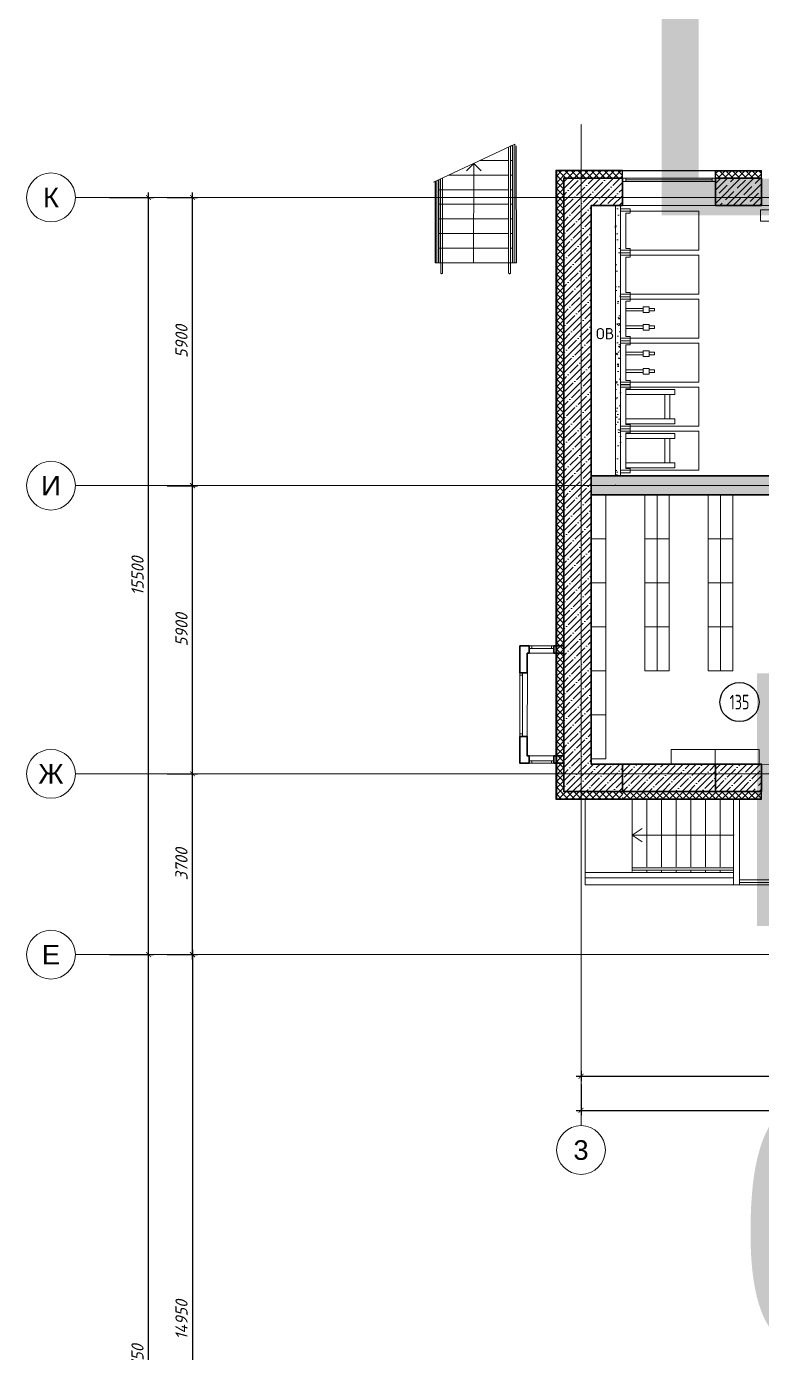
# Model space of a CAD drawing. Header units: millimetres. Extents: x 0 to 168960, y -92093 to 443706.
# Drawn here: x 844 to 15888, y 128510 to 155652 of the extents above; entities that cross this region are included whole.
import ezdxf
from ezdxf.enums import TextEntityAlignment as Align

# ---------------------------------------------------------------- set-up
doc = ezdxf.new("R2018")
doc.units = ezdxf.units.MM
doc.linetypes.add('осевая', pattern=[50.8, 31.75, -6.35, 6.35, -6.35])
for name, color, linetype, lineweight in [('_0', 7, 'Continuous', 15), ('АР_Названия помещений', 124, 'Continuous', 5), ('АР_Номер помещения', 1, 'Continuous', 25), ('АР_Окна БЛОК', 250, 'Continuous', 13), ('АР_Помещения_площадь', 19, 'Continuous', 9), ('Ограждение', 7, 'Continuous', 9)]:
    doc.layers.add(name, color=color, linetype=linetype, lineweight=lineweight)
doc.layers.add('АР_Сущ.Несущая стена', color=7, linetype='Continuous')
doc.styles.add('ISOCPEUR', font='isocpeur.ttf', dxfattribs={"height": 175})
doc.styles.add('PDF ISOCPEUR', font='isocpeur.ttf')
doc.styles.get("Standard").update_dxf_attribs({"font": 'arial.ttf'})
doc.styles.add('Текст_М100', font='GOST_Common Italic.ttf', dxfattribs={"height": 250})
doc.dimstyles.new('Размеры_М100', dxfattribs={"dimtxt": 250, "dimasz": 100, "dimexe": 100, "dimexo": 100, "dimgap": 100, "dimtad": 1, "dimrnd": 5, "dimtxsty": 'Текст_М100', "dimblk": 'ARCHTICK', "dimcen": 250, "dimdle": 100, "dimadec": 0, "dimazin": 2, "dimtfac": 1, "dimtmove": 1, "dimatfit": 3, "dimfxl": 1, "dimarcsym": 0})
pattern_1 = [(45, (-223293.5, 159181.56), (-134.70384, 134.70384), []), (45, (-223158.8, 159181.56), (-134.70384, 134.70384), [238.125, -47.625, 0, -47.625])]
pattern_2 = [(225, (78731.39, -118586.35), (67.35192, -67.35192), []), (315, (78731.39, -118586.35), (67.35192, 67.35192), [])]
pattern_3 = [(45, (-277895.3, 131023.24), (-134.70384, 134.70384), []), (45, (-277760.6, 131023.24), (-134.70384, 134.70384), [238.125, -47.625, 0, -47.625])]

# ---------------------------------------------------------------- blocks, each defined once
blk = doc.blocks.new('_ArchTick')
at = {"color": 8, "linetype": 'ByBlock', "const_width": 0.15}
blk.add_lwpolyline([(-0.5, -0.5), (0.5, 0.5)], dxfattribs=at)
blk = doc.blocks.new('*D16')
at = {"layer": '_0', "color": 8, "lineweight": -2, "ltscale": 100, "transparency": 16777216}
for p, q in [((3722, 140353), (4341, 140353)), ((4241, 136553), (4241, 140453)), ((3722, 136653), (4341, 136653))]:
    blk.add_line(p, q, dxfattribs=at)
at = {"layer": 'Defpoints', "color": 0, "ltscale": 100, "transparency": 16777216}
for p in [(3622, 140353), (4241, 140353), (3622, 136653)]:
    blk.add_point(p, dxfattribs=at)
at = {"layer": '_0', "color": 8, "lineweight": -2, "ltscale": 100, "transparency": 16777216, "xscale": 100, "yscale": 100, "zscale": 100}
for p, rotation in [((4241, 140353), 90), ((4241, 136653), 270)]:
    blk.add_blockref('_ArchTick', p, dxfattribs=dict(at, rotation=rotation))
at = {"layer": '_0', "color": 8, "ltscale": 100, "transparency": 16777216, "insert": (4015, 138503), "char_height": 250, "attachment_point": 5, "rotation": 90, "style": 'Текст_М100'}
blk.add_mtext('3700', dxfattribs=at)
blk = doc.blocks.new('*D17')
at = {"layer": '_0', "color": 8, "lineweight": -2, "ltscale": 100, "transparency": 16777216}
for p, q in [((4241, 140253), (4241, 146353)), ((3722, 146253), (4341, 146253)), ((3722, 140353), (4341, 140353))]:
    blk.add_line(p, q, dxfattribs=at)
at = {"layer": 'Defpoints', "color": 0, "ltscale": 100, "transparency": 16777216}
for p in [(3622, 146253), (4241, 146253), (3622, 140353)]:
    blk.add_point(p, dxfattribs=at)
at = {"layer": '_0', "color": 8, "lineweight": -2, "ltscale": 100, "transparency": 16777216, "xscale": 100, "yscale": 100, "zscale": 100}
for p, rotation in [((4241, 146253), 90), ((4241, 140353), 270)]:
    blk.add_blockref('_ArchTick', p, dxfattribs=dict(at, rotation=rotation))
at = {"layer": '_0', "color": 8, "ltscale": 100, "transparency": 16777216, "insert": (4016, 143303), "char_height": 250, "attachment_point": 5, "rotation": 90, "style": 'Текст_М100'}
blk.add_mtext('5900', dxfattribs=at)
blk = doc.blocks.new('*D18')
at = {"layer": '_0', "color": 8, "lineweight": -2, "ltscale": 100, "transparency": 16777216}
for p, q in [((3722, 152153), (4341, 152153)), ((4241, 146153), (4241, 152253)), ((3722, 146253), (4341, 146253))]:
    blk.add_line(p, q, dxfattribs=at)
at = {"layer": 'Defpoints', "color": 0, "ltscale": 100, "transparency": 16777216}
for p in [(3622, 152153), (4241, 152153), (3622, 146253)]:
    blk.add_point(p, dxfattribs=at)
at = {"layer": '_0', "color": 8, "lineweight": -2, "ltscale": 100, "transparency": 16777216, "xscale": 100, "yscale": 100, "zscale": 100}
for p, rotation in [((4241, 152153), 90), ((4241, 146253), 270)]:
    blk.add_blockref('_ArchTick', p, dxfattribs=dict(at, rotation=rotation))
at = {"layer": '_0', "color": 8, "ltscale": 100, "transparency": 16777216, "insert": (4016, 149203), "char_height": 250, "attachment_point": 5, "rotation": 90, "style": 'Текст_М100'}
blk.add_mtext('5900', dxfattribs=at)
blk = doc.blocks.new('*D19')
at = {"layer": '_0', "color": 8, "lineweight": -2, "ltscale": 100, "transparency": 16777216}
for p, q in [((2544, 136653), (3441, 136653)), ((3341, 119803), (3341, 136753)), ((2544, 119903), (3441, 119903))]:
    blk.add_line(p, q, dxfattribs=at)
at = {"layer": 'Defpoints', "color": 0, "ltscale": 100, "transparency": 16777216}
for p in [(2444, 136653), (3341, 136653), (2444, 119903)]:
    blk.add_point(p, dxfattribs=at)
at = {"layer": '_0', "color": 8, "lineweight": -2, "ltscale": 100, "transparency": 16777216, "xscale": 100, "yscale": 100, "zscale": 100}
for p, rotation in [((3341, 136653), 90), ((3341, 119903), 270)]:
    blk.add_blockref('_ArchTick', p, dxfattribs=dict(at, rotation=rotation))
at = {"layer": '_0', "color": 8, "ltscale": 100, "transparency": 16777216, "insert": (3115, 128278), "char_height": 250, "attachment_point": 5, "rotation": 90, "style": 'Текст_М100'}
blk.add_mtext('16750', dxfattribs=at)
blk = doc.blocks.new('*D20')
at = {"layer": '_0', "color": 8, "lineweight": -2, "ltscale": 100, "transparency": 16777216}
for p, q in [((2544, 152153), (3441, 152153)), ((3341, 136553), (3341, 152253)), ((2544, 136653), (3441, 136653))]:
    blk.add_line(p, q, dxfattribs=at)
at = {"layer": 'Defpoints', "color": 0, "ltscale": 100, "transparency": 16777216}
for p in [(2444, 152153), (3341, 152153), (2444, 136653)]:
    blk.add_point(p, dxfattribs=at)
at = {"layer": '_0', "color": 8, "lineweight": -2, "ltscale": 100, "transparency": 16777216, "xscale": 100, "yscale": 100, "zscale": 100}
for p, rotation in [((3341, 152153), 90), ((3341, 136653), 270)]:
    blk.add_blockref('_ArchTick', p, dxfattribs=dict(at, rotation=rotation))
at = {"layer": '_0', "color": 8, "ltscale": 100, "transparency": 16777216, "insert": (3116, 144403), "char_height": 250, "attachment_point": 5, "rotation": 90, "style": 'Текст_М100'}
blk.add_mtext('15500', dxfattribs=at)
blk = doc.blocks.new('*D21')
at = {"layer": '_0', "color": 8, "lineweight": -2, "ltscale": 100, "transparency": 16777216}
for p, q in [((3822, 136653), (4341, 136653)), ((4241, 136753), (4241, 121603)), ((3903, 121703), (4341, 121703))]:
    blk.add_line(p, q, dxfattribs=at)
at = {"layer": 'Defpoints', "color": 0, "ltscale": 100, "transparency": 16777216}
for p in [(3722, 136653), (3803, 121703), (4241, 121703)]:
    blk.add_point(p, dxfattribs=at)
at = {"layer": '_0', "color": 8, "lineweight": -2, "ltscale": 100, "transparency": 16777216, "xscale": 100, "yscale": 100, "zscale": 100}
for p, rotation in [((4241, 136653), 90), ((4241, 121703), 270)]:
    blk.add_blockref('_ArchTick', p, dxfattribs=dict(at, rotation=rotation))
at = {"layer": '_0', "color": 8, "ltscale": 100, "transparency": 16777216, "insert": (4016, 129178), "char_height": 250, "attachment_point": 5, "rotation": 90, "style": 'Текст_М100'}
blk.add_mtext('14950', dxfattribs=at)
blk = doc.blocks.new('*D22')
at = {"layer": '_0', "color": 8, "lineweight": -2, "ltscale": 100, "transparency": 16777216}
for p, q in [((12194, 134005), (12194, 133366)), ((66194, 134005), (66194, 133366)), ((12094, 133466), (66294, 133466))]:
    blk.add_line(p, q, dxfattribs=at)
at = {"layer": 'Defpoints', "color": 0, "ltscale": 100, "transparency": 16777216}
for p in [(12194, 134105), (66194, 134105), (66194, 133466)]:
    blk.add_point(p, dxfattribs=at)
at = {"layer": '_0', "color": 8, "lineweight": -2, "ltscale": 100, "transparency": 16777216, "xscale": 100, "yscale": 100, "zscale": 100, "rotation": 180}
blk.add_blockref('_ArchTick', (12194, 133466), dxfattribs=at)
at = {"layer": '_0', "color": 8, "lineweight": -2, "ltscale": 100, "transparency": 16777216, "xscale": 100, "yscale": 100, "zscale": 100}
blk.add_blockref('_ArchTick', (66194, 133466), dxfattribs=at)
at = {"layer": '_0', "color": 8, "ltscale": 100, "transparency": 16777216, "insert": (39194, 133691), "char_height": 250, "attachment_point": 5, "style": 'Текст_М100'}
blk.add_mtext('54000', dxfattribs=at)
blk = doc.blocks.new('*D23')
at = {"layer": '_0', "color": 8, "lineweight": -2, "ltscale": 100, "transparency": 16777216}
for p, q in [((12094, 134166), (36044, 134166)), ((12194, 134278), (12194, 134066)), ((35944, 134278), (35944, 134066))]:
    blk.add_line(p, q, dxfattribs=at)
at = {"layer": 'Defpoints', "color": 0, "ltscale": 100, "transparency": 16777216}
for p in [(12194, 134378), (35944, 134378), (35944, 134166)]:
    blk.add_point(p, dxfattribs=at)
at = {"layer": '_0', "color": 8, "lineweight": -2, "ltscale": 100, "transparency": 16777216, "xscale": 100, "yscale": 100, "zscale": 100, "rotation": 180}
blk.add_blockref('_ArchTick', (12194, 134166), dxfattribs=at)
at = {"layer": '_0', "color": 8, "lineweight": -2, "ltscale": 100, "transparency": 16777216, "xscale": 100, "yscale": 100, "zscale": 100}
blk.add_blockref('_ArchTick', (35944, 134166), dxfattribs=at)
at = {"layer": '_0', "color": 8, "ltscale": 100, "transparency": 16777216, "insert": (24069, 134393), "char_height": 250, "attachment_point": 5, "style": 'Текст_М100'}
blk.add_mtext('23750', dxfattribs=at)
blk = doc.blocks.new('ОКНО 1910')
at = {"layer": 'АР_Окна БЛОК', "color": 8, "ltscale": 0.1}
for points in [[(178763, -124525), (180673, -124525), (180673, -125085), (178763, -125085)], [(178763, -125015), (180673, -125015), (180673, -125085), (178763, -125085)], [(178763, -125015), (178833, -125015), (178833, -125085), (178763, -125085)], [(180603, -125015), (180673, -125015), (180673, -125085), (180603, -125085)]]:
    blk.add_lwpolyline(points, close=True, dxfattribs=at)
blk.add_lwpolyline([(178833, -125050), (180603, -125050)], dxfattribs=at)
blk = doc.blocks.new('1 этаж')
at = {"layer": 'АР_Сущ.Несущая стена', "lineweight": 5, "ltscale": 0.1}
h = blk.add_hatch(dxfattribs=at)
h.set_pattern_fill('ANSI37', color=8, scale=30, angle=180)
h.set_pattern_definition([(225, (-223293.5, 82888.705), (67.35192, -67.35192), []), (315, (-223293.5, 82888.705), (67.35192, 67.35192), [])])
h.paths.add_polyline_path([(-101942, -6057), (-102785, -6057), (-102785, -6207), (-101942, -6207)])
h.paths.add_polyline_path([(-103142, -5691), (-103292, -5691), (-103292, -6207), (-102785, -6207), (-102785, -6057), (-103142, -6057)])
h.paths.add_polyline_path([(-103142, 6498), (-102785, 6498), (-102785, 6648), (-103292, 6648), (-103292, -5691), (-103142, -5691)])
h.paths.add_polyline_path([(-101942, 6648), (-102785, 6648), (-102785, 6498), (-101942, 6498)])
h = blk.add_hatch(dxfattribs=at)
h.set_pattern_fill('ANSI37', color=8, scale=30, angle=180)
h.set_pattern_definition(pattern_2)
h.paths.add_polyline_path([(-100032, 6498), (-99095, 6498), (-99095, 6648), (-100032, 6648)])
at = {"layer": 'АР_Сущ.Несущая стена', "lineweight": 5, "ltscale": 10000}
h = blk.add_hatch(dxfattribs=at)
h.set_pattern_fill('ANSI35', color=8, scale=30)
h.set_pattern_definition([(45, (-223293.5, 82888.7), (-134.70384, 134.70384), []), (45, (-223158.8, 82888.7), (-134.70384, 134.70384), [238.125, -47.625, 0, -47.625])])
h.paths.add_polyline_path([(-102785, 6109), (-103142, 6109), (-103142, 209), (-102785, 209)])
h.paths.add_polyline_path([(-101942, 6498), (-102785, 6498), (-102785, 6109), (-101942, 6109)])
h.paths.add_polyline_path([(-101942, 6109), (-102785, 6109), (-102785, 209), (-102582, 209), (-102582, 5938), (-101942, 5938)])
h.paths.add_polyline_path([(-102785, 6498), (-103142, 6498), (-103142, 6109), (-102785, 6109)])
h.paths.add_polyline_path([(-102785, 209), (-103142, 209), (-103142, -6057), (-102785, -6057)])
h.paths.add_polyline_path([(-102582, 209), (-102785, 209), (-102785, -6057), (-101942, -6057), (-101942, -5497), (-102582, -5497)])
h = blk.add_hatch(dxfattribs=at)
h.set_pattern_fill('ANSI35', color=8, scale=30)
h.set_pattern_definition(pattern_3)
h.paths.add_polyline_path([(-99095, 5938), (-99095, 6293), (-100022, 6293), (-100022, 5938)])
h.paths.add_polyline_path([(-99095, 6293), (-99095, 6498), (-100022, 6498), (-100022, 6293)])
h = blk.add_hatch(dxfattribs=at)
h.set_pattern_fill('ANSI35', color=8, scale=30)
h.set_pattern_definition(pattern_1)
h.paths.add_polyline_path([(-81320, 14), (-81320, 404), (-102582, 404), (-102582, 14)])
h.paths.add_polyline_path([(-80040, 404), (-80040, 14), (-79230, 14), (-79230, -1404), (-78840, -1404), (-78840, 504), (-79230, 504), (-79230, 404)])
at = {"layer": 'АР_Сущ.Несущая стена', "lineweight": 5, "transparency": 33554559}
blk.add_hatch(color=8, dxfattribs=at).paths.add_polyline_path([(-102733, 231), (-102737, 227), (-102741, 223), (-102737, 218), (-102733, 214), (-102729, 218), (-102724, 223), (-102729, 227)])
at = {"layer": 'АР_Сущ.Несущая стена', "lineweight": 5, "ltscale": 10000}
h = blk.add_hatch(dxfattribs=at)
h.set_pattern_fill('ANSI35', color=8, scale=30)
h.set_pattern_definition(pattern_1)
h.paths.add_polyline_path([(-100032, -5691), (-101942, -5691), (-101942, -6057), (-100032, -6057)])
h.paths.add_polyline_path([(-100032, -5497), (-101942, -5497), (-101942, -5691), (-100032, -5691)])
h = blk.add_hatch(dxfattribs=at)
h.set_pattern_fill('ANSI35', color=8, scale=30)
h.set_pattern_definition(pattern_3)
h.paths.add_polyline_path([(-99094, -5497), (-99094, -5852), (-100022, -5852), (-100022, -5497)])
h.paths.add_polyline_path([(-99094, -5852), (-99094, -6057), (-100022, -6057), (-100022, -5852)])
at = {"layer": 'АР_Сущ.Несущая стена', "lineweight": 5, "ltscale": 0.1}
h = blk.add_hatch(dxfattribs=at)
h.set_pattern_fill('ANSI37', color=8, scale=30, angle=180)
h.set_pattern_definition(pattern_2)
h.paths.add_polyline_path([(-101942, -6057), (-99094, -6057), (-99094, -6207), (-101942, -6207)])
at = {"layer": 'АР_Сущ.Несущая стена', "color": 8, "lineweight": 35}
for p, q in [((-101942, -5497), (-100032, -5497)), ((-101942, -6057), (-100032, -6057))]:
    blk.add_line(p, q, dxfattribs=at)
at = {"layer": 'АР_Сущ.Несущая стена', "color": 8, "ltscale": 0.1}
for points in [[(-101942, 6658), (-103302, 6658), (-103302, -6217), (-99094, -6217), (-99094, -6057)], [(-101942, 6648), (-103292, 6648), (-103292, -6207), (-100032, -6207)], [(-101942, 6498), (-101942, 6658)], [(-101942, 6658), (-99095, 6658)], [(-100032, 6498), (-100032, 6658)], [(-100032, 6648), (-99095, 6648)], [(-99095, 6498), (-99095, 6658)], [(-100032, -6207), (-99094, -6207)]]:
    blk.add_lwpolyline(points, dxfattribs=at)
at = {"layer": 'АР_Сущ.Несущая стена', "color": 8, "lineweight": 35}
for points in [[(-101942, -6057), (-101942, -5497), (-102582, -5497), (-102582, 5938), (-101942, 5938), (-101942, 6498), (-103142, 6498), (-103142, -6057)], [(-100032, 6498), (-99095, 6498), (-99095, 5938), (-100032, 5938)], [(-100032, -6057), (-99094, -6057), (-99094, -5497), (-100032, -5497)]]:
    blk.add_lwpolyline(points, close=True, dxfattribs=at)
blk.add_lwpolyline([(-102582, 404), (-81320, 404), (-81320, 14), (-102582, 14)], dxfattribs=at)
at = {"layer": 'АР_Сущ.Несущая стена', "color": 8, "rotation": 180}
blk.add_blockref('ОКНО 1910', (78731, -118586), dxfattribs=at)
blk = doc.blocks.new('Тип верхнего поручня - D40 шаг 400-1482761-2 этаж_АР1')
at = {"layer": 'Ограждение', "color": 8}
for p, q in [((0, 0), (0, 2)), ((0, -2), (0, 0))]:
    blk.add_line(p, q, dxfattribs=at)
at = {"layer": 'Ограждение', "color": 8, "flags": 128}
for points in [[(0, 20), (8, 20), (16, 20), (24, 20), (32, 20), (40, 20), (48, 20), (55, 20), (63, 20), (70, 20), (78, 20), (85, 20), (92, 20), (99, 20), (106, 20), (113, 20), (119, 20), (126, 20), (132, 20), (138, 20), (143, 20), (149, 20), (154, 20), (159, 20), (164, 20), (168, 20), (172, 20), (176, 20), (180, 20), (183, 20), (186, 20), (189, 20), (192, 20), (194, 20), (196, 20), (197, 20), (198, 20), (199, 20), (200, 20), (200, 20), (200, 20)], [(200, 20), (200, 20), (199, 20), (199, 20), (197, 20), (196, 20), (194, 20), (192, 20), (190, 20), (187, 20), (184, 20), (181, 20), (177, 20), (174, 20), (169, 20), (165, 20), (160, 20), (156, 20), (150, 20), (145, 20), (139, 20), (133, 20), (127, 20), (121, 20), (115, 20), (108, 20), (101, 20), (94, 20), (87, 20), (80, 20), (72, 20), (65, 20), (57, 20), (50, 20), (42, 20), (34, 20), (26, 20), (18, 20), (10, 20), (2, 20), (0, 20)], [(200, 20), (201, 20), (202, 20), (202, 20), (203, 20), (204, 20), (205, 19), (206, 19), (206, 19), (207, 19), (208, 18), (209, 18), (209, 18), (210, 17), (211, 17), (211, 17), (212, 16), (213, 16), (213, 15), (214, 14), (214, 14), (215, 13), (215, 13), (216, 12), (216, 11), (217, 11), (217, 10), (218, 9), (218, 9), (218, 8), (219, 7), (219, 6), (219, 6), (219, 5), (220, 4), (220, 3), (220, 3), (220, 2), (220, 1), (220, 0), (220, 0)], [(220, 0), (220, -1), (220, -2), (220, -2), (220, -3), (220, -4), (219, -5), (219, -6), (219, -6), (219, -7), (218, -8), (218, -9), (218, -9), (217, -10), (217, -11), (217, -11), (216, -12), (216, -13), (215, -13), (214, -14), (214, -14), (213, -15), (213, -15), (212, -16), (211, -16), (211, -17), (210, -17), (209, -18), (209, -18), (208, -18), (207, -19), (206, -19), (206, -19), (205, -19), (204, -20), (203, -20), (203, -20), (202, -20), (201, -20), (200, -20), (200, -20)], [(0, -20), (8, -20), (16, -20), (24, -20), (32, -20), (40, -20), (48, -20), (55, -20), (63, -20), (70, -20), (78, -20), (85, -20), (92, -20), (99, -20), (106, -20), (113, -20), (119, -20), (126, -20), (132, -20), (138, -20), (143, -20), (149, -20), (154, -20), (159, -20), (164, -20), (168, -20), (172, -20), (176, -20), (180, -20), (183, -20), (186, -20), (189, -20), (192, -20), (194, -20), (196, -20), (197, -20), (198, -20), (199, -20), (200, -20), (200, -20), (200, -20)], [(200, -20), (200, -20), (199, -20), (199, -20), (197, -20), (196, -20), (194, -20), (192, -20), (190, -20), (187, -20), (184, -20), (181, -20), (177, -20), (174, -20), (169, -20), (165, -20), (160, -20), (156, -20), (150, -20), (145, -20), (139, -20), (133, -20), (127, -20), (121, -20), (115, -20), (108, -20), (101, -20), (94, -20), (87, -20), (80, -20), (72, -20), (65, -20), (57, -20), (50, -20), (42, -20), (34, -20), (26, -20), (18, -20), (10, -20), (2, -20), (0, -20)]]:
    blk.add_lwpolyline(points, dxfattribs=at)
blk = doc.blocks.new('*U289')
at = {"layer": 'АР_Номер помещения', "color": 8}
blk.add_circle((-19099, 1733), 400, dxfattribs=at)
at = {"color": 8, "style": 'ISOCPEUR', "width": 0.7, "flags": 1}
blk.add_attdef('КАТЕГОРИЯ', (-499, -2092), '', height=250, dxfattribs=at)
at = {"layer": 'АР_Номер помещения', "color": 8, "style": 'ISOCPEUR', "width": 0.7}
blk.add_attdef('НОМЕР_ПОМЕЩЕНИЯ', text='', height=300, dxfattribs=at).set_placement((-19099, 1733), align=Align.MIDDLE_CENTER)
at = {"layer": 'АР_Помещения_площадь', "color": 8, "lineweight": 30, "width": 0.7, "flags": 104}
blk.add_attdef('ИМЯ_ПОМЕЩЕНИЯ', text='', height=100, dxfattribs=at).set_placement((158, 1217), align=Align.MIDDLE_CENTER)
at = {"layer": 'АР_Помещения_площадь', "color": 8, "style": 'ISOCPEUR', "width": 0.7}
blk.add_attdef('ПЛОЩАДЬ_ПОМЕЩЕНИЯ', text='', height=200, dxfattribs=at).set_placement((-16824, 938), align=Align.MIDDLE_RIGHT)
blk = doc.blocks.new('*U311')
at = {"color": 8, "style": 'ISOCPEUR', "width": 0.7, "flags": 1}
blk.add_attdef('КАТЕГОРИЯ', (-499, -2092), '', height=250, dxfattribs=at)
at = {"layer": 'АР_Номер помещения', "color": 8, "style": 'ISOCPEUR', "width": 0.7}
blk.add_attdef('НОМЕР_ПОМЕЩЕНИЯ', text='', height=300, dxfattribs=at).set_placement((-16204, 3280), align=Align.MIDDLE_CENTER)
at = {"layer": 'АР_Помещения_площадь', "color": 8, "style": 'ISOCPEUR', "width": 0.7}
blk.add_attdef('ПЛОЩАДЬ_ПОМЕЩЕНИЯ', text='', height=200, dxfattribs=at).set_placement((-14647, 3307), align=Align.MIDDLE_RIGHT)
at = {"layer": 'АР_Помещения_площадь', "color": 8, "lineweight": 30, "width": 0.7, "flags": 104}
blk.add_attdef('ИМЯ_ПОМЕЩЕНИЯ', text='', height=100, dxfattribs=at).set_placement((158, 1217), align=Align.MIDDLE_CENTER)
blk = doc.blocks.new('У113')
at = {"color": 8}
blk.add_lwpolyline([(195377, -190165), (195677, -190165), (195677, -189265), (195377, -189265)], close=True, dxfattribs=at)
blk = doc.blocks.new('стеллаж 2-х стор 900х500')
at = {"color": 8}
blk.add_line((-12721, 60501), (-12721, 59601), dxfattribs=at)
blk.add_lwpolyline([(-12971, 59601), (-12471, 59601), (-12471, 60501), (-12971, 60501)], close=True, dxfattribs=at)
blk = doc.blocks.new('спорт инвентарь 1')
at = {"color": 8}
blk.add_lwpolyline([(-53, 0), (-852, 0), (-852, 1604), (-53, 1604)], close=True, dxfattribs=at)
for points in [[(-805, 111), (-805, 1112)], [(-704, 1112), (-805, 1112)], [(-704, 1112), (-704, 111)], [(-201, 1112), (-201, 1011), (-704, 1011), (-704, 911), (-201, 911)], [(-201, 111), (-201, 1112)], [(-101, 111), (-101, 1112), (-201, 1112)], [(-815, 201), (-900, 201), (-900, 0), (0, 0), (0, 201), (-90, 201)], [(-815, 201), (-815, 111)], [(-815, 111), (-90, 111)], [(-90, 111), (-90, 201)]]:
    blk.add_lwpolyline(points, dxfattribs=at)
blk = doc.blocks.new('бег дорожка')
at = {"color": 8}
blk.add_lwpolyline([(-53, 0), (-852, 0), (-852, 1604), (-53, 1604)], close=True, dxfattribs=at)
for points in [[(-818, 201), (-903, 201), (-903, 0), (-3, 0), (-3, 201), (-93, 201)], [(-815, 201), (-815, 111)], [(-815, 111), (-90, 111)], [(-90, 111), (-90, 201)]]:
    blk.add_lwpolyline(points, dxfattribs=at)
blk = doc.blocks.new('У127б')
at = {"color": 8, "ltscale": 250.120383}
for points in [[(190072, -190835), (189718, -190835), (189718, -190781), (190072, -190781)], [(190191, -190781), (190303, -190781), (190303, -190835), (190191, -190835)], [(190072, -191141), (189718, -191141), (189718, -191196), (190072, -191195)], [(190191, -191195), (190303, -191195), (190303, -191141), (190191, -191141)]]:
    blk.add_lwpolyline(points, dxfattribs=at)
for points in [[(190191, -190748), (190191, -190867), (190072, -190867), (190072, -190748)], [(190191, -191228), (190191, -191109), (190072, -191109), (190072, -191228)]]:
    blk.add_lwpolyline(points, close=True, dxfattribs=at)
blk = doc.blocks.new('A$C07331677')
at = {"color": 8}
for points in [[(0, 0), (0, 3000), (238, 3000), (238, 0)], [(0, 2688), (0, 2741), (238, 2741), (238, 2688)], [(143, 312), (143, 2688), (90, 2688), (90, 312)], [(0, 265), (0, 312), (238, 312), (238, 265)]]:
    blk.add_lwpolyline(points, close=True, dxfattribs=at)

msp = doc.modelspace()

# ---------------------------------------------------------------- hatches: boundary and pattern name
at = {"layer": '_0', "ltscale": 100}
h = msp.add_hatch(dxfattribs=at)
h.set_pattern_fill('AR-CONC', color=256, scale=2, angle=90)
h.set_pattern_definition([(140, (-108312.07, 305231.08), (31.87817, 364.36934), [38.1, -419.1]), (85, (-108312.07, 305231.1), (-382.1137, -70.48684), [30.48, -335.2812]), (190.45144, (-108309.4, 305261.45), (-350.2355, 293.8825), [32.38, -356.1805]), (136.1842, (-108413.67, 305231.1), (84.0847, 542.1581), [57.15, -628.65]), (186.63556, (-108406.66, 305276.26), (-494.8522, 474.8083), [48.57, -534.2712]), (81.18415, (-108413.67, 305231.1), (-494.8522, 474.8083), [45.72, -502.9195]), (111, (-108388.27, 305281.88), (204.5304, 303.2288), [38.1, -419.1]), (56, (-108388.27, 305281.9), (-368.3759, 123.60406), [30.48, -335.28]), (161.45145, (-108371.22, 305307.15), (-163.84554, 426.83284), [32.38, -356.1799]), (127.5, (-108312.07, 305231.08), (-169.11008, 6.17721), [0, -331.216, 0, -340.36, 0, -336.55]), (97.5, (-108312.07, 305231.08), (-200.36115, 133.63933), [0, -194.056, 0, -323.596, 0, -128.27]), (57.5, (-108312.07, 305117.8), (11.45749, 271.18119), [0, -127, 0, -396.24, 0, -525.78]), (47.5, (-108312.07, 305067), (-50.85298, 296.25836), [0, -165.1, 0, -263.144, 0, -373.38])])
h.paths.add_polyline_path([(13001.08, 151987.97), (12901.08, 151987.97), (12901.08, 146453.116), (13001.08, 146453.116)])
at = {"layer": '_0', "transparency": 33554559}
msp.add_hatch(color=256, dxfattribs=at).paths.add_polyline_path([(12902.518, 146280.647), (12898.285, 146276.413), (12894.051, 146272.179), (12898.285, 146267.946), (12902.518, 146263.712), (12906.752, 146267.946), (12910.986, 146272.179), (12906.752, 146276.413)])

# ---------------------------------------------------------------- linework, layer by layer
at = {"layer": '_0', "linetype": 'осевая', "ltscale": 0.3}
for p, q in [((12193.71, 133153.426), (12193.71, 153653.426)), ((1843.71, 152153.426), (70093.71, 152153.426)), ((1843.71, 146253.426), (70093.71, 146253.426)), ((1843.71, 140353.426), (70093.71, 140353.426)), ((1843.71, 136653.426), (70093.71, 136653.426))]:
    msp.add_line(p, q, dxfattribs=at)
at = {"layer": '_0', "ltscale": 0.1}
for p, q in [((10838.479, 153243.056), (9176.405, 152466.827)), ((12399.479, 146453.116), (14430.996, 146453.116)), ((13239.479, 138353.006), (13239.479, 139843.006)), ((13539.479, 138453.006), (13539.479, 139843.006)), ((13839.479, 138453.006), (13839.479, 139843.006)), ((14139.479, 138453.006), (14139.479, 139843.006)), ((14439.479, 138453.006), (14439.479, 139843.006)), ((14739.479, 138453.006), (14739.479, 139843.006)), ((15039.479, 138453.006), (15039.479, 139843.006)), ((15437.006, 139833.006), (15437.006, 138083.006)), ((13239.479, 139098.006), (13442.602, 139235.893)), ((15329.479, 139098.006), (13239.479, 139098.006)), ((13239.479, 139098.006), (13442.602, 138960.119)), ((13539.479, 138333.006), (13539.479, 138383.006)), ((13839.479, 138333.006), (13839.479, 138383.006)), ((14139.479, 138333.006), (14139.479, 138383.006)), ((14439.479, 138333.006), (14439.479, 138383.006)), ((14739.479, 138333.006), (14739.479, 138383.006)), ((15039.479, 138333.006), (15039.479, 138383.006)), ((15437.006, 138183.006), (20049.479, 138183.006))]:
    msp.add_line(p, q, dxfattribs=at)
at = {"layer": '_0'}
for p, q in [((10711.368, 153183.692), (10711.368, 150812.056)), ((10751.368, 150812.056), (10751.368, 153202.373)), ((10800.479, 150812.056), (10800.479, 153225.309)), ((10838.479, 150812.056), (10838.479, 153243.056)), ((9997.138, 152850.129), (9847.138, 152700.129)), ((9994.979, 150812.056), (9997.138, 152850.129)), ((9997.138, 152850.129), (10147.138, 152700.129)), ((9361.368, 150812.056), (9360.723, 152552.908)), ((9230.563, 150812.056), (9230.563, 152492.119)), ((9268.563, 150812.056), (9268.563, 152509.866)), ((9320.479, 150812.056), (9320.479, 152534.113)), ((9269.452, 150812.056), (9231.452, 150812.056)), ((9321.368, 150812.056), (9361.368, 150812.056)), ((9321.368, 150622.056), (9321.368, 150712.614)), ((9361.368, 150622.056), (9361.368, 150712.614)), ((10711.368, 150812.056), (10751.368, 150812.056)), ((10711.368, 150785.257), (10711.368, 150622.056)), ((10751.368, 150622.056), (10751.368, 150785.257)), ((10839.368, 150812.056), (10801.368, 150812.056)), ((11639.479, 142971.238), (11133.71, 142971.238)), ((11639.479, 142921.238), (11133.71, 142921.238)), ((11639.479, 142821.238), (11133.71, 142821.238)), ((11183.71, 142921.238), (11183.71, 142971.238)), ((11589.479, 142971.238), (11589.479, 142921.238)), ((10943.71, 142421.238), (10943.71, 141121.238)), ((10993.71, 142371.238), (10943.71, 142371.238)), ((10993.71, 141121.238), (10993.71, 142421.238)), ((11093.71, 141121.238), (11095.33, 142421.238)), ((10943.71, 141171.238), (10993.71, 141171.238)), ((11133.71, 140721.238), (11639.479, 140721.238)), ((11639.479, 140621.238), (11133.71, 140621.238)), ((11183.71, 140621.238), (11183.71, 140571.238)), ((11589.479, 140571.238), (11589.479, 140621.238)), ((11133.71, 140571.238), (11639.479, 140571.238)), ((15317.006, 138083.006), (15317.006, 139833.006))]:
    msp.add_line(p, q, dxfattribs=at)
at = {"layer": '_0', "lineweight": 9}
for p, q in [((10750.479, 153212.056), (10789.567, 153212.056)), ((10789.567, 153132.056), (10789.479, 153132.056)), ((10789.567, 152892.056), (10789.567, 153220.213)), ((10869.567, 152862.056), (10869.567, 153212.056)), ((10129.737, 152912.056), (10710.479, 152912.056)), ((10750.479, 152912.056), (10789.479, 152912.056)), ((10789.479, 150812.056), (10789.479, 153022.056)), ((10869.479, 152992.056), (10869.567, 152992.056)), ((10870.368, 150812.056), (10869.479, 152992.056)), ((9487.373, 152612.056), (10710.479, 152612.056)), ((10750.479, 152612.056), (10789.479, 152612.056)), ((9209.479, 152482.273), (9209.479, 150812.056)), ((9279.479, 152312.056), (10710.479, 152312.056)), ((9284.563, 150812.056), (9284.563, 152517.339)), ((10750.479, 152312.056), (10789.479, 152312.056)), ((9279.479, 152012.056), (10710.479, 152012.056)), ((10750.479, 152012.056), (10789.479, 152012.056)), ((9279.479, 151712.056), (10710.479, 151712.056)), ((10750.479, 151712.056), (10789.479, 151712.056)), ((9279.479, 151412.056), (10710.479, 151412.056)), ((10750.479, 151412.056), (10789.479, 151412.056)), ((9279.479, 151112.056), (10710.479, 151112.056)), ((10750.479, 151112.056), (10789.479, 151112.056)), ((9210.368, 150812.056), (9231.452, 150812.056)), ((9269.452, 150812.056), (10711.368, 150812.056)), ((10750.479, 150812.056), (10801.368, 150812.056)), ((10839.368, 150812.056), (10870.368, 150812.056))]:
    msp.add_line(p, q, dxfattribs=at)
at = {"layer": '_0', "lineweight": 35}
for p, q in [((11133.71, 142821.238), (11133.71, 142971.238)), ((11639.479, 142821.238), (11639.479, 142971.238)), ((10943.71, 142421.238), (11095.33, 142421.238)), ((10943.71, 141121.238), (11093.71, 141121.238)), ((11133.71, 140721.238), (11133.71, 140571.238)), ((11639.479, 140721.238), (11639.479, 140571.238))]:
    msp.add_line(p, q, dxfattribs=at)
at = {"layer": '_0'}
for points in [[(12901.08, 146453.116), (12901.08, 151987.97)], [(15317.006, 139833.006), (12279.479, 139833.006), (12279.479, 138228.006), (15317.006, 138228.006)]]:
    msp.add_lwpolyline(points, dxfattribs=at)
for points in [[(26809.648, 146453.116), (13001.08, 146453.116), (13001.08, 151987.97), (26809.648, 151987.97)], [(12399.479, 140553.006), (12399.479, 146063.116), (17900.745, 146063.116), (17900.746, 140553.006), (15623.363, 140548.262)]]:
    msp.add_lwpolyline(points, close=True, dxfattribs=at)
at = {"layer": '_0', "lineweight": 35}
for points in [[(11133.71, 142971.238), (10943.71, 142971.238), (10943.71, 142421.238)], [(11093.71, 142421.238), (11093.71, 142821.238), (11133.71, 142821.238)], [(11839.479, 142971.238), (11639.479, 142971.238)], [(11639.479, 142821.238), (11839.479, 142821.238), (11839.479, 142971.238)], [(10943.71, 141121.238), (10943.71, 140571.238), (11133.71, 140571.238)], [(11133.71, 140721.238), (11093.71, 140721.238), (11093.71, 141121.238)], [(11639.479, 140571.238), (11839.479, 140571.238), (11839.479, 140721.238), (11639.479, 140721.238)]]:
    msp.add_lwpolyline(points, dxfattribs=at)
at = {"layer": '_0', "ltscale": 0.1}
for points in [[(13239.479, 138433.006), (15317.006, 138433.006), (15317.006, 138383.006)], [(20049.479, 138083.006), (12279.479, 138083.006), (12279.479, 138333.006), (15317.006, 138333.006)], [(15317.006, 138383.006), (13239.479, 138383.006)], [(15437.006, 138133.006), (20049.479, 138133.006)]]:
    msp.add_lwpolyline(points, dxfattribs=at)
at = {"layer": '_0', "ltscale": 100}
for centre in [(1343.71, 152153.426), (1343.71, 146253.426), (1343.71, 140353.426), (1343.71, 136653.426), (12193.71, 132653.426)]:
    msp.add_circle(centre, 500, dxfattribs=at)

# ---------------------------------------------------------------- block references
at = {"layer": '_0'}
ref = msp.add_blockref('*U311', (30978.428, 209384.592), dxfattribs=at)
lines = msp.add_mtext('\\W0.8000;Коридор с рекреацией (начальная школа)', dxfattribs={"layer": 'АР_Названия помещений', "color": 8, "insert": (13247.658, 213506.369), "char_height": 8048.69636, "width": 2250.92113, "attachment_point": 1})
ref.add_attrib('ИМЯ_ПОМЕЩЕНИЯ', '', (13247.658, 213506.369), dxfattribs={"flags": 104}).embed_mtext(lines)
for name, p in [('1 этаж', (114981.437, 146049.525)), ('У113', (-182977.478, 335328.11)), ('стеллаж 2-х стор 900х500', (26470.137, 85561.975)), ('стеллаж 2-х стор 900х500', (27770.137, 85561.975)), ('У113', (-182977.478, 334428.11)), ('стеллаж 2-х стор 900х500', (26470.137, 84661.975)), ('стеллаж 2-х стор 900х500', (27770.137, 84661.975)), ('У113', (-182977.478, 333528.11)), ('стеллаж 2-х стор 900х500', (26470.137, 83761.975)), ('стеллаж 2-х стор 900х500', (27770.137, 83761.975)), ('У113', (-182977.478, 332628.11)), ('стеллаж 2-х стор 900х500', (26470.137, 82861.975)), ('стеллаж 2-х стор 900х500', (27770.137, 82861.975)), ('У113', (-182977.478, 331728.11)), ('У113', (-182977.478, 330828.11))]:
    msp.add_blockref(name, p, dxfattribs=at)
at = {"layer": '_0', "ltscale": 250.120383}
for name, p, rotation in [('бег дорожка', (13001.08, 151017.933), 270), ('A$C07331677', (18865.552, 151663.908), 90), ('бег дорожка', (13001.08, 150117.916), 270), ('бег дорожка', (13001.08, 149217.898), 270), ('бег дорожка', (13001.08, 148317.881), 270), ('спорт инвентарь 1', (13001.08, 147417.863), 270), ('спорт инвентарь 1', (13001.08, 146517.846), 270)]:
    msp.add_blockref(name, p, dxfattribs=dict(at, rotation=rotation))
at = {"layer": '_0', "rotation": 270}
for name, p in [('Тип верхнего поручня - D40 шаг 400-1482761-2 этаж_АР1', (9341.368, 150812.056)), ('Тип верхнего поручня - D40 шаг 400-1482761-2 этаж_АР1', (10731.368, 150812.056)), ('У113', (204204.473, 336229.963)), ('У113', (205104.473, 336229.963))]:
    msp.add_blockref(name, p, dxfattribs=at)
at = {"layer": '_0', "ltscale": 250.120383}
for p in [(-176605.639, 340663.53), (-176605.639, 339763.513)]:
    msp.add_blockref('У127б', p, dxfattribs=at)
at = {"layer": '_0'}
ref = msp.add_blockref('*U289', (34536.627, 140089.43), dxfattribs=at)
ref.add_attrib('НОМЕР_ПОМЕЩЕНИЯ', '135', dxfattribs={"layer": 'АР_Номер помещения', "color": 8, "height": 300, "style": 'ISOCPEUR', "width": 0.7}).set_placement((15437.935, 141822.162), align=Align.MIDDLE_CENTER)
lines = msp.add_mtext('\\W0.8000;Информационный\\Pбиблиотечный центр (хранение (закрытый фонд) и выдачи книг)', dxfattribs={"layer": 'АР_Названия помещений', "color": 8, "insert": (15339.179, 142409.833), "char_height": 5167.03637, "width": 1779.62855, "attachment_point": 1})
ref.add_attrib('ИМЯ_ПОМЕЩЕНИЯ', '', (15339.179, 142409.833), dxfattribs={"flags": 104}).embed_mtext(lines)

# ---------------------------------------------------------------- texts
at = {"layer": '_0', "ltscale": 100}
for s, p in [('К', (1343.71, 152153.426)), ('И', (1343.71, 146253.426)), ('Ж', (1343.71, 140353.426)), ('Е', (1343.71, 136653.426)), ('3', (12193.71, 132653.426))]:
    msp.add_text(s, height=400, dxfattribs=at).set_placement(p, align=Align.MIDDLE_CENTER)
at = {"layer": '_0', "lineweight": 5, "ltscale": 0.1, "insert": (12500, 149250), "char_height": 229.1932, "attachment_point": 7, "style": 'PDF ISOCPEUR'}
msp.add_mtext('ОВ', dxfattribs=at)

# ---------------------------------------------------------------- dimensions: what is measured, and where the dimension line sits
at = {"layer": '_0', "ltscale": 100}
for base, p1, p2, picture, middle in [((3341.377, 152153.426), (2443.71, 136653.426), (2443.71, 152153.426), '*D20', (3116.377, 144403.426)), ((4241.381, 152153.426), (3621.674, 146253.426), (3621.674, 152153.426), '*D18', (4016.381, 149203.426)), ((4241.381, 146253.426), (3621.674, 140353.426), (3621.674, 146253.426), '*D17', (4016.381, 143303.426)), ((4241.381, 140353.426), (3621.674, 136653.426), (3621.674, 140353.426), '*D16', (4014.771, 138503.426)), ((3341.377, 136653.426), (2443.71, 119903.426), (2443.71, 136653.426), '*D19', (3114.767, 128278.426)), ((4241.381, 121703.426), (3721.674, 136653.426), (3803.335, 121703.426), '*D21', (4016.381, 129178.426))]:
    dim = msp.add_linear_dim(base=base, p1=p1, p2=p2, angle=90, dimstyle='Размеры_М100', override={"dimclrd": 8, "dimclre": 8, "dimclrt": 8}, dxfattribs=at)
    dim.commit()
    dim.dimension.update_dxf_attribs({"geometry": picture, "text_midpoint": middle})
for base, p1, p2, picture, middle in [((35943.71, 134166.434), (12193.71, 134377.926), (35943.71, 134377.926), '*D23', (24068.71, 134393.044)), ((66193.71, 133466.434), (12193.71, 134105.248), (66193.71, 134105.248), '*D22', (39193.71, 133691.434))]:
    dim = msp.add_linear_dim(base=base, p1=p1, p2=p2, dimstyle='Размеры_М100', override={"dimclrd": 8, "dimclre": 8, "dimclrt": 8}, dxfattribs=at)
    dim.commit()
    dim.dimension.update_dxf_attribs({"geometry": picture, "text_midpoint": middle})

doc.saveas('drawing.dxf')
